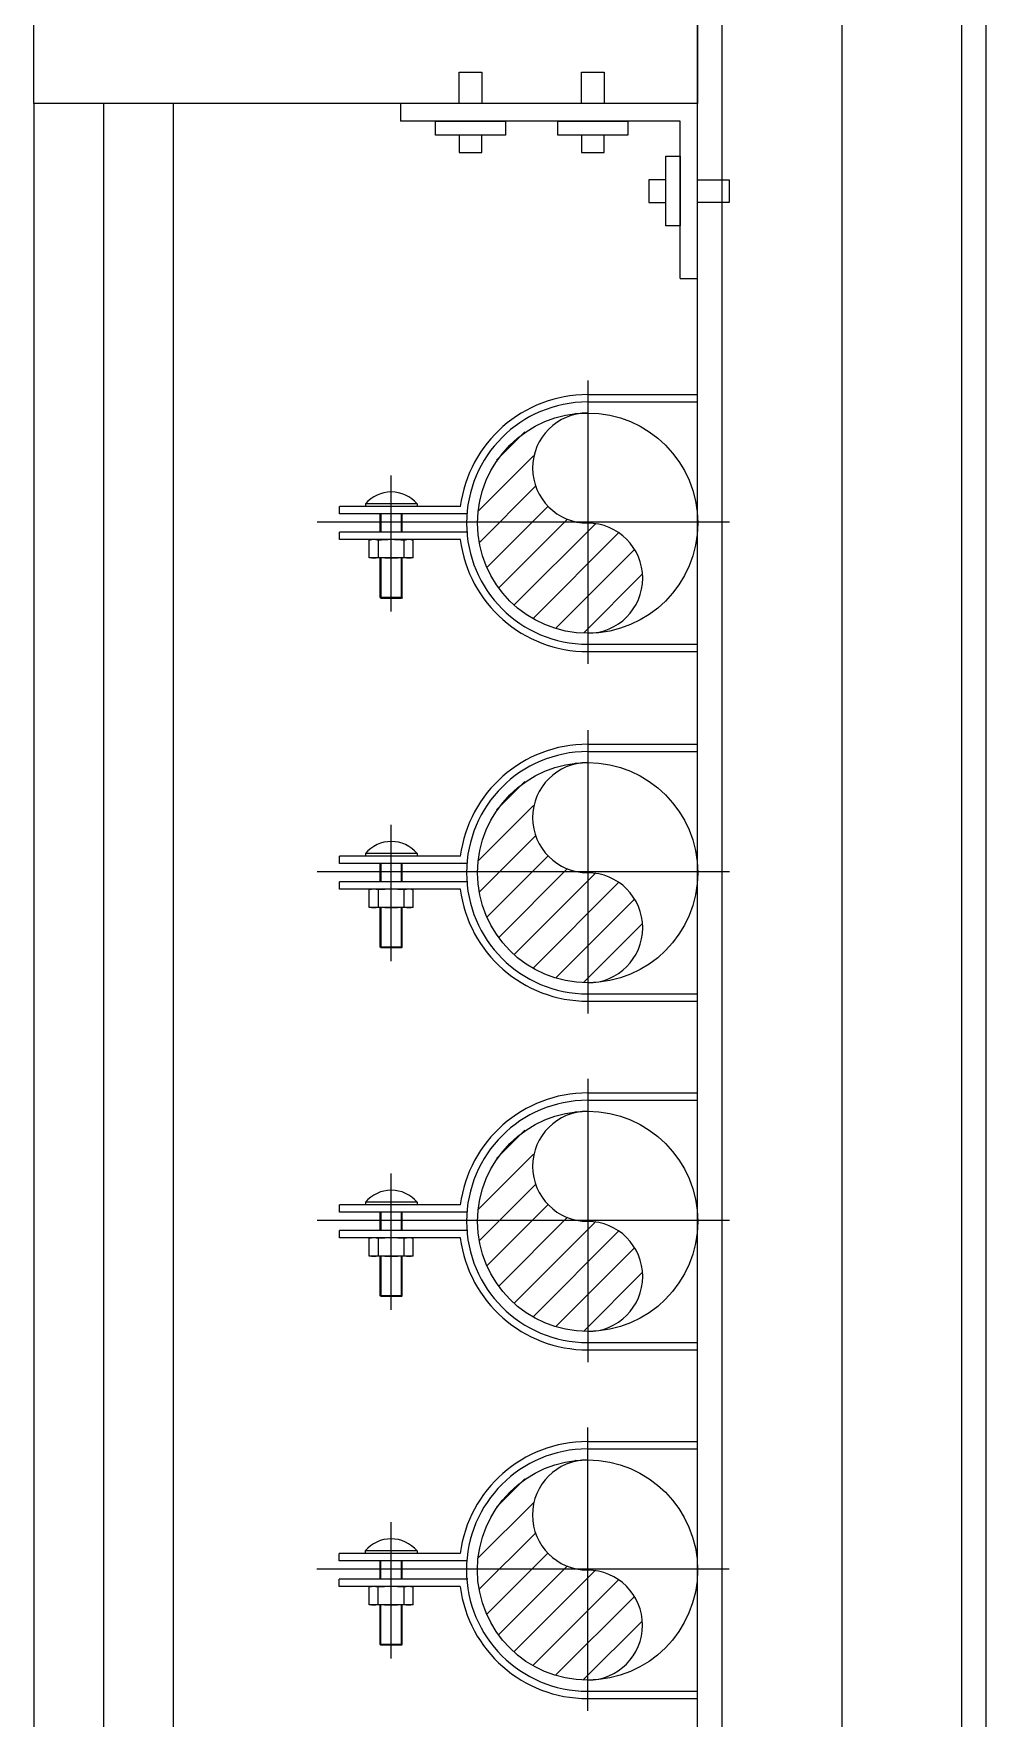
# Model space of a CAD drawing. Extents: x -3080 to 28500, y -1326 to 31609.
# Drawn here: x 2557.74 to 2585, y 26433.1 to 26481.29 of the extents above; entities that cross this region are included whole.
import ezdxf
from ezdxf.xclip import XClip

# ---------------------------------------------------------------- set-up
doc = ezdxf.new("R2010")
doc.units = 0
doc.header["$LTSCALE"] = 100
doc.header["$XCLIPFRAME"] = 2
doc.linetypes.add('188K-SM-07-F10-MECH-CR PIPE-Y2257103$0$F14P7-SM-08-FNN-(16)_CHEM_140725$0$HIDDEN', pattern=[9.525, 6.35, -3.175])
for name, color, linetype in [('0-xref', 8, 'Continuous'), ('188K-SM-07-F10-MECH-CR PIPE-Y2257103$0$AP6B-SM-08-FNN-340-A(13)_Ver1$0$18P2-SM-08-FNN-320-A(5)-20190426-JEN$0$18P2-SM-08-FNN-320-A(5)-20190318-JEN$0$SM-08-FNN-300-A(5)-JEN$0$15P6-SM-08-FNN-320-A(10)-UIS-TCM$0$15P6-SM-08-FNN-00-(@10)170308-MIC$0$0-CDS', 140, 'Continuous'), ('188K-SM-07-F10-MECH-CR PIPE-Y2257103$0$SH-LINE-130', 2, 'Continuous'), ('188K-SM-07-F10-MECH-CR PIPE-Y2257103$0$X-S-FAB_SL ALL$0$ASP_8', 8, 'Continuous')]:
    doc.layers.add(name, color=color, linetype=linetype)

# ---------------------------------------------------------------- blocks, each defined once
blk = doc.blocks.new('188K-SM-07-F10-MECH-CR PIPE-Y2257103$0$X-S-FAB_SL ALL')
at = {"layer": '188K-SM-07-F10-MECH-CR PIPE-Y2257103$0$X-S-FAB_SL ALL$0$ASP_8'}
blk.add_line((-1888.521, -73043.977), (-1888.521, -72848.977), dxfattribs=at)
blk = doc.blocks.new('188K-SM-07-F10-MECH-CR PIPE-Y2257103$0$AP6B-SM-08-FNN-340-A(13)_Ver1$0$18P2-SM-08-FNN-320-A(5)-20190426-JEN$0$18P2-SM-08-FNN-320-A(5)-20190318-JEN$0$SM-08-FNN-300-A(5)-JEN$0$15P6-SM-08-FNN-320-A(10)-UIS-TCM$0$15P6-SM-08-FNN-00-(@10)170308-MIC$0$15P6-SM-08-FNN-320-A(10)-CDS$0$15P6-SM-08-FNN-320-A(10)-UIS-TCM$0$15P6-SM-08-FNN-320-A(10)-UIS-TCM$0$15P6-SM-08-FNN-320-A(10)-UIS-TCM$0$15P6-SM-08-FNN-320-A(10)-UIS-TCM$0$15P6-SM-08-FNN-320-A(10)-UIS-TCM$0$15P6-SM-08-FNN-320-A(10)-UIS-TCM$0$8$0$F14P7-SM-08-FNN-(16)_CHEM_140725$0$A$C65D67C42')
for p, q in [((0.5, 5), (0, 5)), ((0, 5), (0, 0)), ((0.5, 5), (0.5, 0.5)), ((0.5, 0.5), (8.5, 0.5)), ((8.5, 0), (8.5, 0.5)), ((0, 0), (8.5, 0))]:
    blk.add_line(p, q)
for points in [[(0.907, 1.5), (0.5, 1.5), (0.5, 3.5), (0.907, 3.5)], [(0, 2.176), (-0.901, 2.176), (-0.901, 2.824), (0, 2.824)], [(0.907, 2.176), (1.401, 2.176), (1.401, 2.824), (0.907, 2.824)], [(3.324, 0.907), (3.324, 1.401), (2.676, 1.401), (2.676, 0.907)], [(6.824, 0.907), (6.824, 1.401), (6.176, 1.401), (6.176, 0.907)], [(4, 0.907), (4, 0.5), (2, 0.5), (2, 0.907)], [(7.5, 0.907), (7.5, 0.5), (5.5, 0.5), (5.5, 0.907)], [(3.324, 0), (3.324, -0.901), (2.676, -0.901), (2.676, 0)], [(6.824, 0), (6.824, -0.901), (6.176, -0.901), (6.176, 0)]]:
    blk.add_lwpolyline(points, close=True)
blk = doc.blocks.new('188K-SM-07-F10-MECH-CR PIPE-Y2257103$0$AP6B-SM-08-FNN-340-A(13)_Ver1$0$18P2-SM-08-FNN-320-A(5)-20190426-JEN$0$18P2-SM-08-FNN-320-A(5)-20190318-JEN$0$SM-08-FNN-300-A(5)-JEN$0$15P6-SM-08-FNN-320-A(10)-UIS-TCM$0$15P6-SM-08-FNN-00-(@10)170308-MIC$0$15P6-SM-08-FNN-320-A(10)-CDS$0$15P6-SM-08-FNN-320-A(10)-UIS-TCM$0$15P6-SM-08-FNN-320-A(10)-UIS-TCM$0$15P6-SM-08-FNN-320-A(10)-UIS-TCM$0$15P6-SM-08-FNN-320-A(10)-UIS-TCM$0$15P6-SM-08-FNN-320-A(10)-UIS-TCM$0$15P6-SM-08-FNN-320-A(10)-UIS-TCM$0$8$0$F14P7-SM-08-FNN-(16)_CHEM_140725$0$A$C6A4B018A')
for p, q in [((37807.28, -1461.802), (37807.28, -1453.692)), ((37807.28, -1454.045), (37804.13, -1454.045)), ((37807.28, -1454.255), (37804.13, -1454.255)), ((37805.72, -1456.26), (37807.395, -1454.585)), ((37805.94, -1456.968), (37808.193, -1454.715)), ((37806.388, -1457.448), (37808.844, -1454.992)), ((37812.9, -1455.194), (37812.9, -1459.086)), ((37807.05, -1457.714), (37809.385, -1455.379)), ((37812.585, -1455.589), (37812.606, -1455.568)), ((37812.585, -1455.589), (37813.215, -1455.589)), ((37812.585, -1455.589), (37812.585, -1456.723)), ((37812.606, -1455.568), (37813.194, -1455.568)), ((37812.606, -1455.589), (37812.606, -1456.723)), ((37813.194, -1455.568), (37813.215, -1455.589)), ((37813.194, -1455.589), (37813.194, -1456.723)), ((37813.215, -1455.589), (37813.215, -1456.723)), ((37807.855, -1457.837), (37809.827, -1455.865)), ((37808.415, -1458.205), (37810.169, -1456.451)), ((37808.773, -1458.775), (37810.389, -1457.16)), ((37812.27, -1456.723), (37813.53, -1456.723)), ((37812.27, -1456.723), (37812.27, -1457.248)), ((37812.53, -1456.744), (37812.53, -1457.227)), ((37813.269, -1456.744), (37813.269, -1457.227)), ((37813.53, -1456.723), (37813.53, -1457.248)), ((37810.705, -1457.458), (37814.384, -1457.458)), ((37810.924, -1457.248), (37814.384, -1457.248)), ((37812.585, -1457.458), (37812.585, -1457.983)), ((37812.606, -1457.458), (37812.606, -1457.983)), ((37813.194, -1457.458), (37813.194, -1457.983)), ((37813.215, -1457.458), (37813.215, -1457.983)), ((37814.384, -1457.248), (37814.384, -1457.458)), ((37803.225, -1457.747), (37815.021, -1457.747)), ((37808.829, -1459.647), (37810.425, -1458.051)), ((37810.735, -1457.983), (37814.384, -1457.983)), ((37814.384, -1457.983), (37814.384, -1458.193)), ((37810.924, -1458.193), (37814.384, -1458.193)), ((37812.158, -1458.269), (37812.158, -1458.193)), ((37812.158, -1458.269), (37813.641, -1458.269)), ((37813.641, -1458.269), (37813.641, -1458.193)), ((37809.076, -1460.329), (37809.887, -1459.517)), ((37807.61, -1460.867), (37807.63, -1460.846)), ((37807.28, -1461.185), (37804.13, -1461.185)), ((37807.28, -1461.395), (37804.13, -1461.395))]:
    blk.add_line(p, q)
blk.add_circle((37807.28, -1457.72), 3.15)
for centre, radius, start, end in [((37807.28, -1457.72), 3.675, 7.387, 90), ((37807.28, -1457.72), 3.465, 270, 90), ((37807.28, -1456.145), 1.575, 90, 270), ((37812.4, -1457.137), 0.414, 71.6712, 108.3288), ((37812.9, -1459.987), 3.264, 83.4971, 96.5029), ((37813.4, -1457.137), 0.414, 71.6712, 108.3288), ((37812.4, -1456.834), 0.414, 251.6712, 288.3288), ((37812.9, -1453.984), 3.264, 263.4971, 276.5029), ((37813.4, -1456.834), 0.414, 251.6712, 288.3288), ((37807.28, -1459.295), 1.575, 270, 90), ((37807.28, -1457.72), 3.675, 270, 352.613), ((37812.9, -1457.642), 0.971, 220.2297, 319.7703)]:
    blk.add_arc(centre, radius, start, end)
blk = doc.blocks.new('188K-SM-07-F10-MECH-CR PIPE-Y2257103$0$CDS-WET')
at = {"layer": '188K-SM-07-F10-MECH-CR PIPE-Y2257103$0$AP6B-SM-08-FNN-340-A(13)_Ver1$0$18P2-SM-08-FNN-320-A(5)-20190426-JEN$0$18P2-SM-08-FNN-320-A(5)-20190318-JEN$0$SM-08-FNN-300-A(5)-JEN$0$15P6-SM-08-FNN-320-A(10)-UIS-TCM$0$15P6-SM-08-FNN-00-(@10)170308-MIC$0$0-CDS', "ltscale": 0.1}
blk.add_line((2559.74, -72855.477), (2559.74, -73013.977), dxfattribs=at)
for points in [[(2576.74, -72855.477), (2557.74, -72855.477), (2557.74, -72851.477), (2576.74, -72851.477)], [(2557.74, -73013.977), (2561.74, -73013.977), (2561.74, -72855.477), (2557.74, -72855.477)]]:
    blk.add_lwpolyline(points, close=True, dxfattribs=at)
at = {"layer": '188K-SM-07-F10-MECH-CR PIPE-Y2257103$0$SH-LINE-130', "linetype": '188K-SM-07-F10-MECH-CR PIPE-Y2257103$0$F14P7-SM-08-FNN-(16)_CHEM_140725$0$HIDDEN'}
for p, q in [((2577.44, -73013.977, 0), (2577.44, -72789.777, 0)), ((2584.3, -73013.977, 0), (2584.3, -72789.777, 0))]:
    blk.add_line(p, q, dxfattribs=at)
at = {"layer": '188K-SM-07-F10-MECH-CR PIPE-Y2257103$0$SH-LINE-130', "ltscale": 0.1}
for points in [[(2576.74, -73013.977), (2576.74, -72789.777), (2580.87, -72789.777), (2580.87, -73013.977)], [(2585, -73013.977), (2585, -72789.777), (2580.87, -72789.777), (2580.87, -73013.977)]]:
    blk.add_lwpolyline(points, close=True, dxfattribs=at)
at = {"layer": '188K-SM-07-F10-MECH-CR PIPE-Y2257103$0$AP6B-SM-08-FNN-340-A(13)_Ver1$0$18P2-SM-08-FNN-320-A(5)-20190426-JEN$0$18P2-SM-08-FNN-320-A(5)-20190318-JEN$0$SM-08-FNN-300-A(5)-JEN$0$15P6-SM-08-FNN-320-A(10)-UIS-TCM$0$15P6-SM-08-FNN-00-(@10)170308-MIC$0$0-CDS', "ltscale": 0.1, "rotation": 180}
for name, p in [('188K-SM-07-F10-MECH-CR PIPE-Y2257103$0$AP6B-SM-08-FNN-340-A(13)_Ver1$0$18P2-SM-08-FNN-320-A(5)-20190426-JEN$0$18P2-SM-08-FNN-320-A(5)-20190318-JEN$0$SM-08-FNN-300-A(5)-JEN$0$15P6-SM-08-FNN-320-A(10)-UIS-TCM$0$15P6-SM-08-FNN-00-(@10)170308-MIC$0$15P6-SM-08-FNN-320-A(10)-CDS$0$15P6-SM-08-FNN-320-A(10)-UIS-TCM$0$15P6-SM-08-FNN-320-A(10)-UIS-TCM$0$15P6-SM-08-FNN-320-A(10)-UIS-TCM$0$15P6-SM-08-FNN-320-A(10)-UIS-TCM$0$15P6-SM-08-FNN-320-A(10)-UIS-TCM$0$15P6-SM-08-FNN-320-A(10)-UIS-TCM$0$8$0$F14P7-SM-08-FNN-(16)_CHEM_140725$0$A$C65D67C42', (2576.74, -72855.477)), ('188K-SM-07-F10-MECH-CR PIPE-Y2257103$0$AP6B-SM-08-FNN-340-A(13)_Ver1$0$18P2-SM-08-FNN-320-A(5)-20190426-JEN$0$18P2-SM-08-FNN-320-A(5)-20190318-JEN$0$SM-08-FNN-300-A(5)-JEN$0$15P6-SM-08-FNN-320-A(10)-UIS-TCM$0$15P6-SM-08-FNN-00-(@10)170308-MIC$0$15P6-SM-08-FNN-320-A(10)-CDS$0$15P6-SM-08-FNN-320-A(10)-UIS-TCM$0$15P6-SM-08-FNN-320-A(10)-UIS-TCM$0$15P6-SM-08-FNN-320-A(10)-UIS-TCM$0$15P6-SM-08-FNN-320-A(10)-UIS-TCM$0$15P6-SM-08-FNN-320-A(10)-UIS-TCM$0$15P6-SM-08-FNN-320-A(10)-UIS-TCM$0$8$0$F14P7-SM-08-FNN-(16)_CHEM_140725$0$A$C6A4B018A', (40380.873, -74325.197)), ('188K-SM-07-F10-MECH-CR PIPE-Y2257103$0$AP6B-SM-08-FNN-340-A(13)_Ver1$0$18P2-SM-08-FNN-320-A(5)-20190426-JEN$0$18P2-SM-08-FNN-320-A(5)-20190318-JEN$0$SM-08-FNN-300-A(5)-JEN$0$15P6-SM-08-FNN-320-A(10)-UIS-TCM$0$15P6-SM-08-FNN-00-(@10)170308-MIC$0$15P6-SM-08-FNN-320-A(10)-CDS$0$15P6-SM-08-FNN-320-A(10)-UIS-TCM$0$15P6-SM-08-FNN-320-A(10)-UIS-TCM$0$15P6-SM-08-FNN-320-A(10)-UIS-TCM$0$15P6-SM-08-FNN-320-A(10)-UIS-TCM$0$15P6-SM-08-FNN-320-A(10)-UIS-TCM$0$15P6-SM-08-FNN-320-A(10)-UIS-TCM$0$8$0$F14P7-SM-08-FNN-(16)_CHEM_140725$0$A$C6A4B018A', (40380.873, -74335.197)), ('188K-SM-07-F10-MECH-CR PIPE-Y2257103$0$AP6B-SM-08-FNN-340-A(13)_Ver1$0$18P2-SM-08-FNN-320-A(5)-20190426-JEN$0$18P2-SM-08-FNN-320-A(5)-20190318-JEN$0$SM-08-FNN-300-A(5)-JEN$0$15P6-SM-08-FNN-320-A(10)-UIS-TCM$0$15P6-SM-08-FNN-00-(@10)170308-MIC$0$15P6-SM-08-FNN-320-A(10)-CDS$0$15P6-SM-08-FNN-320-A(10)-UIS-TCM$0$15P6-SM-08-FNN-320-A(10)-UIS-TCM$0$15P6-SM-08-FNN-320-A(10)-UIS-TCM$0$15P6-SM-08-FNN-320-A(10)-UIS-TCM$0$15P6-SM-08-FNN-320-A(10)-UIS-TCM$0$15P6-SM-08-FNN-320-A(10)-UIS-TCM$0$8$0$F14P7-SM-08-FNN-(16)_CHEM_140725$0$A$C6A4B018A', (40380.873, -74345.171)), ('188K-SM-07-F10-MECH-CR PIPE-Y2257103$0$AP6B-SM-08-FNN-340-A(13)_Ver1$0$18P2-SM-08-FNN-320-A(5)-20190426-JEN$0$18P2-SM-08-FNN-320-A(5)-20190318-JEN$0$SM-08-FNN-300-A(5)-JEN$0$15P6-SM-08-FNN-320-A(10)-UIS-TCM$0$15P6-SM-08-FNN-00-(@10)170308-MIC$0$15P6-SM-08-FNN-320-A(10)-CDS$0$15P6-SM-08-FNN-320-A(10)-UIS-TCM$0$15P6-SM-08-FNN-320-A(10)-UIS-TCM$0$15P6-SM-08-FNN-320-A(10)-UIS-TCM$0$15P6-SM-08-FNN-320-A(10)-UIS-TCM$0$15P6-SM-08-FNN-320-A(10)-UIS-TCM$0$15P6-SM-08-FNN-320-A(10)-UIS-TCM$0$8$0$F14P7-SM-08-FNN-(16)_CHEM_140725$0$A$C6A4B018A', (40380.868, -74355.144))]:
    blk.add_blockref(name, p, dxfattribs=at)
blk = doc.blocks.new('188K-SM-07-F10-MECH-CR PIPE-Y2257103')
ref = blk.add_blockref('188K-SM-07-F10-MECH-CR PIPE-Y2257103$0$X-S-FAB_SL ALL', (4473.521, 99334.763))
XClip(ref).set_block_clipping_path([(-7553.4648570136, -75341.9369645483), (24026.2025623869, -67725.7696244382)])
blk.add_blockref('188K-SM-07-F10-MECH-CR PIPE-Y2257103$0$CDS-WET', (0, 99334.763))

msp = doc.modelspace()

# ---------------------------------------------------------------- block references
at = {"layer": '0-xref'}
msp.add_blockref('188K-SM-07-F10-MECH-CR PIPE-Y2257103', (0, 0), dxfattribs=at)

doc.saveas('drawing.dxf')
